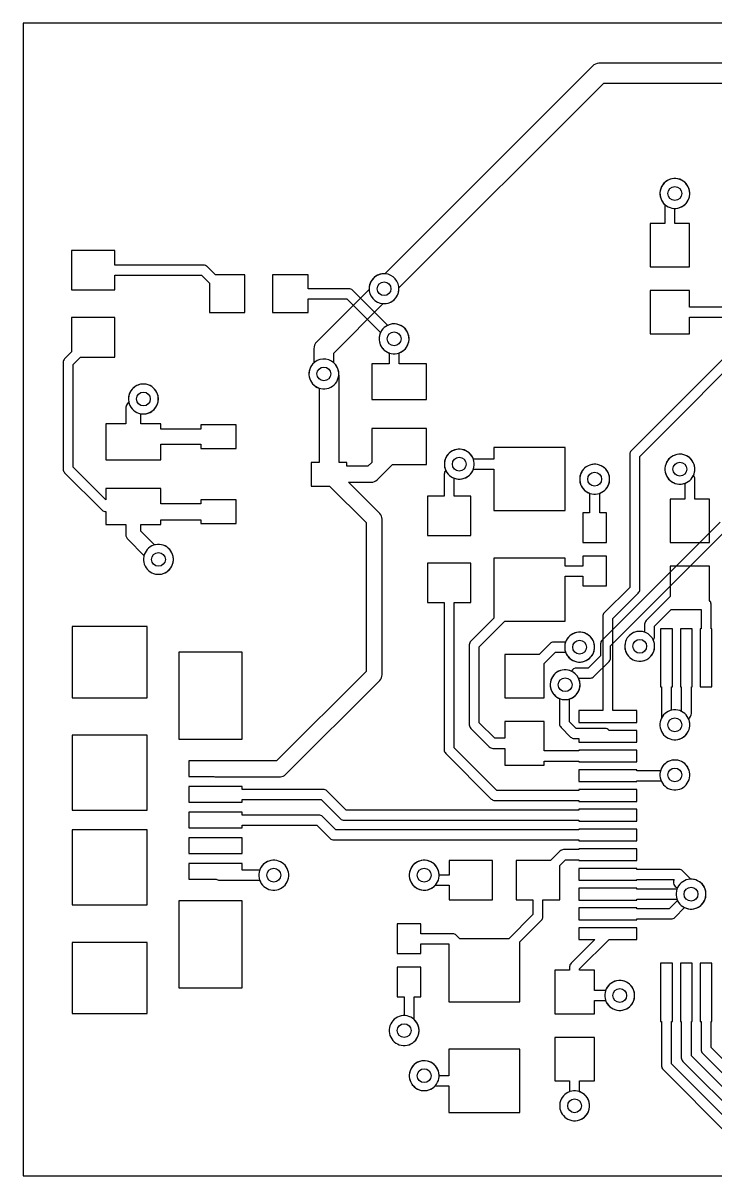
# Model space of a CAD drawing. Header units: millimetres. Extents: x 0 to 63.5, y 0 to 29.2.
# Drawn here: x 0 to 17.55, y 0 to 29.21 of the extents above; entities that cross this region are included whole.
import ezdxf

# ---------------------------------------------------------------- set-up
doc = ezdxf.new("R2010")
doc.units = ezdxf.units.MM

msp = doc.modelspace()

# ---------------------------------------------------------------- linework, layer by layer
at = {"layer": '16_copper'}
for points in [[(16.584, 24.52), (16.632, 24.533), (16.678, 24.552), (16.721, 24.577), (16.76, 24.607), (16.795, 24.642), (16.825, 24.681), (16.85, 24.724), (16.869, 24.77), (16.882, 24.818), (16.888, 24.867), (16.888, 24.917), (16.882, 24.966), (16.869, 25.014), (16.85, 25.06), (16.825, 25.103), (16.795, 25.142), (16.76, 25.177), (16.721, 25.207), (16.678, 25.232), (16.632, 25.251), (16.584, 25.264), (16.535, 25.27), (16.485, 25.27), (16.436, 25.264), (16.388, 25.251), (16.342, 25.232), (16.299, 25.207), (16.26, 25.177), (16.225, 25.142), (16.195, 25.103), (16.17, 25.06), (16.151, 25.014), (16.138, 24.966), (16.132, 24.917), (16.132, 24.867), (16.138, 24.818), (16.151, 24.77), (16.17, 24.724), (16.195, 24.681), (16.225, 24.642), (16.26, 24.607), (16.299, 24.577), (16.342, 24.552), (16.388, 24.533), (16.436, 24.52), (16.485, 24.514), (16.535, 24.514)], [(9.472, 20.837), (9.52, 20.85), (9.566, 20.869), (9.609, 20.894), (9.648, 20.924), (9.683, 20.959), (9.713, 20.998), (9.738, 21.041), (9.757, 21.087), (9.77, 21.135), (9.776, 21.184), (9.776, 21.234), (9.77, 21.283), (9.757, 21.331), (9.738, 21.377), (9.713, 21.42), (9.683, 21.459), (9.648, 21.494), (9.609, 21.524), (9.566, 21.549), (9.52, 21.568), (9.472, 21.581), (9.423, 21.587), (9.373, 21.587), (9.324, 21.581), (9.276, 21.568), (9.23, 21.549), (9.187, 21.524), (9.148, 21.494), (9.113, 21.459), (9.083, 21.42), (9.058, 21.377), (9.039, 21.331), (9.026, 21.283), (9.02, 21.234), (9.02, 21.184), (9.026, 21.135), (9.039, 21.087), (9.058, 21.041), (9.083, 20.998), (9.113, 20.959), (9.148, 20.924), (9.187, 20.894), (9.23, 20.869), (9.276, 20.85), (9.324, 20.837), (9.373, 20.831), (9.423, 20.831)], [(3.122, 19.313), (3.17, 19.326), (3.216, 19.345), (3.259, 19.37), (3.298, 19.4), (3.333, 19.435), (3.363, 19.474), (3.388, 19.517), (3.407, 19.563), (3.42, 19.611), (3.426, 19.66), (3.426, 19.71), (3.42, 19.759), (3.407, 19.807), (3.388, 19.853), (3.363, 19.896), (3.333, 19.935), (3.298, 19.97), (3.259, 20), (3.216, 20.025), (3.17, 20.044), (3.122, 20.057), (3.073, 20.063), (3.023, 20.063), (2.974, 20.057), (2.926, 20.044), (2.88, 20.025), (2.837, 20), (2.798, 19.97), (2.763, 19.935), (2.733, 19.896), (2.708, 19.853), (2.689, 19.807), (2.676, 19.759), (2.67, 19.71), (2.67, 19.66), (2.676, 19.611), (2.689, 19.563), (2.708, 19.517), (2.733, 19.474), (2.763, 19.435), (2.798, 19.4), (2.837, 19.37), (2.88, 19.345), (2.926, 19.326), (2.974, 19.313), (3.023, 19.307), (3.073, 19.307)], [(11.123, 17.662), (11.171, 17.675), (11.217, 17.694), (11.26, 17.719), (11.299, 17.749), (11.334, 17.784), (11.364, 17.823), (11.389, 17.866), (11.408, 17.912), (11.421, 17.96), (11.427, 18.009), (11.427, 18.059), (11.421, 18.108), (11.408, 18.156), (11.389, 18.202), (11.364, 18.245), (11.334, 18.284), (11.299, 18.319), (11.26, 18.349), (11.217, 18.374), (11.171, 18.393), (11.123, 18.406), (11.074, 18.412), (11.024, 18.412), (10.975, 18.406), (10.927, 18.393), (10.881, 18.374), (10.838, 18.349), (10.799, 18.319), (10.764, 18.284), (10.734, 18.245), (10.709, 18.202), (10.69, 18.156), (10.677, 18.108), (10.671, 18.059), (10.671, 18.009), (10.677, 17.96), (10.69, 17.912), (10.709, 17.866), (10.734, 17.823), (10.764, 17.784), (10.799, 17.749), (10.838, 17.719), (10.881, 17.694), (10.927, 17.675), (10.975, 17.662), (11.024, 17.656), (11.074, 17.656)], [(16.711, 17.535), (16.759, 17.548), (16.805, 17.567), (16.848, 17.592), (16.887, 17.622), (16.922, 17.657), (16.952, 17.696), (16.977, 17.739), (16.996, 17.785), (17.009, 17.833), (17.015, 17.882), (17.015, 17.932), (17.009, 17.981), (16.996, 18.029), (16.977, 18.075), (16.952, 18.118), (16.922, 18.157), (16.887, 18.192), (16.848, 18.222), (16.805, 18.247), (16.759, 18.266), (16.711, 18.279), (16.662, 18.285), (16.612, 18.285), (16.563, 18.279), (16.515, 18.266), (16.469, 18.247), (16.426, 18.222), (16.387, 18.192), (16.352, 18.157), (16.322, 18.118), (16.297, 18.075), (16.278, 18.029), (16.265, 17.981), (16.259, 17.932), (16.259, 17.882), (16.265, 17.833), (16.278, 17.785), (16.297, 17.739), (16.322, 17.696), (16.352, 17.657), (16.387, 17.622), (16.426, 17.592), (16.469, 17.567), (16.515, 17.548), (16.563, 17.535), (16.612, 17.529), (16.662, 17.529)], [(14.552, 17.281), (14.6, 17.294), (14.646, 17.313), (14.689, 17.338), (14.728, 17.368), (14.763, 17.403), (14.793, 17.442), (14.818, 17.485), (14.837, 17.531), (14.85, 17.579), (14.856, 17.628), (14.856, 17.678), (14.85, 17.727), (14.837, 17.775), (14.818, 17.821), (14.793, 17.864), (14.763, 17.903), (14.728, 17.938), (14.689, 17.968), (14.646, 17.993), (14.6, 18.012), (14.552, 18.025), (14.503, 18.031), (14.453, 18.031), (14.404, 18.025), (14.356, 18.012), (14.31, 17.993), (14.267, 17.968), (14.228, 17.938), (14.193, 17.903), (14.163, 17.864), (14.138, 17.821), (14.119, 17.775), (14.106, 17.727), (14.1, 17.678), (14.1, 17.628), (14.106, 17.579), (14.119, 17.531), (14.138, 17.485), (14.163, 17.442), (14.193, 17.403), (14.228, 17.368), (14.267, 17.338), (14.31, 17.313), (14.356, 17.294), (14.404, 17.281), (14.453, 17.275), (14.503, 17.275)], [(3.503, 15.249), (3.551, 15.262), (3.597, 15.281), (3.64, 15.306), (3.679, 15.336), (3.714, 15.371), (3.744, 15.41), (3.769, 15.453), (3.788, 15.499), (3.801, 15.547), (3.807, 15.596), (3.807, 15.646), (3.801, 15.695), (3.788, 15.743), (3.769, 15.789), (3.744, 15.832), (3.714, 15.871), (3.679, 15.906), (3.64, 15.936), (3.597, 15.961), (3.551, 15.98), (3.503, 15.993), (3.454, 15.999), (3.404, 15.999), (3.355, 15.993), (3.307, 15.98), (3.261, 15.961), (3.218, 15.936), (3.179, 15.906), (3.144, 15.871), (3.114, 15.832), (3.089, 15.789), (3.07, 15.743), (3.057, 15.695), (3.051, 15.646), (3.051, 15.596), (3.057, 15.547), (3.07, 15.499), (3.089, 15.453), (3.114, 15.41), (3.144, 15.371), (3.179, 15.336), (3.218, 15.306), (3.261, 15.281), (3.307, 15.262), (3.355, 15.249), (3.404, 15.243), (3.454, 15.243)], [(14.171, 13.027), (14.219, 13.04), (14.265, 13.058), (14.308, 13.083), (14.347, 13.113), (14.382, 13.149), (14.412, 13.188), (14.437, 13.231), (14.456, 13.277), (14.469, 13.324), (14.475, 13.374), (14.475, 13.423), (14.469, 13.472), (14.456, 13.52), (14.437, 13.566), (14.412, 13.609), (14.382, 13.648), (14.347, 13.683), (14.308, 13.714), (14.265, 13.738), (14.219, 13.757), (14.171, 13.77), (14.122, 13.777), (14.072, 13.777), (14.023, 13.77), (13.975, 13.757), (13.929, 13.738), (13.886, 13.714), (13.847, 13.683), (13.812, 13.648), (13.782, 13.609), (13.757, 13.566), (13.738, 13.52), (13.725, 13.472), (13.719, 13.423), (13.719, 13.374), (13.725, 13.324), (13.738, 13.277), (13.757, 13.231), (13.782, 13.188), (13.812, 13.149), (13.847, 13.113), (13.886, 13.083), (13.929, 13.058), (13.975, 13.04), (14.023, 13.027), (14.072, 13.02), (14.122, 13.02)], [(15.693, 13.048), (15.741, 13.061), (15.787, 13.079), (15.83, 13.104), (15.869, 13.134), (15.904, 13.17), (15.935, 13.209), (15.959, 13.252), (15.978, 13.298), (15.991, 13.345), (15.998, 13.395), (15.998, 13.444), (15.991, 13.493), (15.978, 13.541), (15.959, 13.587), (15.935, 13.63), (15.904, 13.669), (15.869, 13.704), (15.83, 13.735), (15.787, 13.759), (15.741, 13.778), (15.693, 13.791), (15.644, 13.798), (15.595, 13.798), (15.545, 13.791), (15.498, 13.778), (15.452, 13.759), (15.409, 13.735), (15.37, 13.704), (15.334, 13.669), (15.304, 13.63), (15.279, 13.587), (15.261, 13.541), (15.248, 13.493), (15.241, 13.444), (15.241, 13.395), (15.248, 13.345), (15.261, 13.298), (15.279, 13.252), (15.304, 13.209), (15.334, 13.17), (15.37, 13.134), (15.409, 13.104), (15.452, 13.079), (15.498, 13.061), (15.545, 13.048), (15.595, 13.041), (15.644, 13.041)], [(16.584, 11.058), (16.632, 11.071), (16.678, 11.09), (16.721, 11.115), (16.76, 11.145), (16.795, 11.18), (16.825, 11.219), (16.85, 11.262), (16.869, 11.308), (16.882, 11.356), (16.888, 11.405), (16.888, 11.455), (16.882, 11.504), (16.869, 11.552), (16.85, 11.598), (16.825, 11.641), (16.795, 11.68), (16.76, 11.715), (16.721, 11.745), (16.678, 11.77), (16.632, 11.789), (16.584, 11.802), (16.535, 11.808), (16.485, 11.808), (16.436, 11.802), (16.388, 11.789), (16.342, 11.77), (16.299, 11.745), (16.26, 11.715), (16.225, 11.68), (16.195, 11.641), (16.17, 11.598), (16.151, 11.552), (16.138, 11.504), (16.132, 11.455), (16.132, 11.405), (16.138, 11.356), (16.151, 11.308), (16.17, 11.262), (16.195, 11.219), (16.225, 11.18), (16.26, 11.145), (16.299, 11.115), (16.342, 11.09), (16.388, 11.071), (16.436, 11.058), (16.485, 11.052), (16.535, 11.052)], [(16.584, 9.788), (16.632, 9.801), (16.678, 9.82), (16.721, 9.845), (16.76, 9.875), (16.795, 9.91), (16.825, 9.949), (16.85, 9.992), (16.869, 10.038), (16.882, 10.086), (16.888, 10.135), (16.888, 10.185), (16.882, 10.234), (16.869, 10.282), (16.85, 10.328), (16.825, 10.371), (16.795, 10.41), (16.76, 10.445), (16.721, 10.475), (16.678, 10.5), (16.632, 10.519), (16.584, 10.532), (16.535, 10.538), (16.485, 10.538), (16.436, 10.532), (16.388, 10.519), (16.342, 10.5), (16.299, 10.475), (16.26, 10.445), (16.225, 10.41), (16.195, 10.371), (16.17, 10.328), (16.151, 10.282), (16.138, 10.234), (16.132, 10.185), (16.132, 10.135), (16.138, 10.086), (16.151, 10.038), (16.17, 9.992), (16.195, 9.949), (16.225, 9.91), (16.26, 9.875), (16.299, 9.845), (16.342, 9.82), (16.388, 9.801), (16.436, 9.788), (16.485, 9.782), (16.535, 9.782)], [(6.424, 7.248), (6.472, 7.261), (6.518, 7.28), (6.561, 7.305), (6.6, 7.335), (6.635, 7.37), (6.665, 7.409), (6.69, 7.452), (6.709, 7.498), (6.722, 7.546), (6.728, 7.595), (6.728, 7.645), (6.722, 7.694), (6.709, 7.742), (6.69, 7.788), (6.665, 7.831), (6.635, 7.87), (6.6, 7.905), (6.561, 7.935), (6.518, 7.96), (6.472, 7.979), (6.424, 7.992), (6.375, 7.998), (6.325, 7.998), (6.276, 7.992), (6.228, 7.979), (6.182, 7.96), (6.139, 7.935), (6.1, 7.905), (6.065, 7.87), (6.035, 7.831), (6.01, 7.788), (5.991, 7.742), (5.978, 7.694), (5.972, 7.645), (5.972, 7.595), (5.978, 7.546), (5.991, 7.498), (6.01, 7.452), (6.035, 7.409), (6.065, 7.37), (6.1, 7.335), (6.139, 7.305), (6.182, 7.28), (6.228, 7.261), (6.276, 7.248), (6.325, 7.242), (6.375, 7.242)], [(10.234, 7.248), (10.282, 7.261), (10.328, 7.28), (10.371, 7.305), (10.41, 7.335), (10.445, 7.37), (10.475, 7.409), (10.5, 7.452), (10.519, 7.498), (10.532, 7.546), (10.538, 7.595), (10.538, 7.645), (10.532, 7.694), (10.519, 7.742), (10.5, 7.788), (10.475, 7.831), (10.445, 7.87), (10.41, 7.905), (10.371, 7.935), (10.328, 7.96), (10.282, 7.979), (10.234, 7.992), (10.185, 7.998), (10.135, 7.998), (10.086, 7.992), (10.038, 7.979), (9.992, 7.96), (9.949, 7.935), (9.91, 7.905), (9.875, 7.87), (9.845, 7.831), (9.82, 7.788), (9.801, 7.742), (9.788, 7.694), (9.782, 7.645), (9.782, 7.595), (9.788, 7.546), (9.801, 7.498), (9.82, 7.452), (9.845, 7.409), (9.875, 7.37), (9.91, 7.335), (9.949, 7.305), (9.992, 7.28), (10.038, 7.261), (10.086, 7.248), (10.135, 7.242), (10.185, 7.242)], [(16.993, 6.768), (17.041, 6.781), (17.087, 6.8), (17.13, 6.825), (17.169, 6.855), (17.204, 6.89), (17.234, 6.929), (17.259, 6.972), (17.278, 7.018), (17.291, 7.066), (17.297, 7.115), (17.297, 7.165), (17.291, 7.214), (17.278, 7.262), (17.259, 7.308), (17.234, 7.351), (17.204, 7.39), (17.169, 7.425), (17.13, 7.455), (17.087, 7.48), (17.041, 7.499), (16.993, 7.512), (16.944, 7.518), (16.894, 7.518), (16.845, 7.512), (16.797, 7.499), (16.751, 7.48), (16.708, 7.455), (16.669, 7.425), (16.634, 7.39), (16.604, 7.351), (16.579, 7.308), (16.56, 7.262), (16.547, 7.214), (16.541, 7.165), (16.541, 7.115), (16.547, 7.066), (16.56, 7.018), (16.579, 6.972), (16.604, 6.929), (16.634, 6.89), (16.669, 6.855), (16.708, 6.825), (16.751, 6.8), (16.797, 6.781), (16.845, 6.768), (16.894, 6.762), (16.944, 6.762)], [(15.187, 4.2), (15.235, 4.213), (15.281, 4.232), (15.324, 4.257), (15.363, 4.287), (15.398, 4.322), (15.428, 4.361), (15.453, 4.404), (15.472, 4.45), (15.485, 4.498), (15.491, 4.547), (15.491, 4.597), (15.485, 4.646), (15.472, 4.694), (15.453, 4.74), (15.428, 4.783), (15.398, 4.822), (15.363, 4.857), (15.324, 4.887), (15.281, 4.912), (15.235, 4.931), (15.187, 4.944), (15.138, 4.95), (15.088, 4.95), (15.039, 4.944), (14.991, 4.931), (14.945, 4.912), (14.902, 4.887), (14.863, 4.857), (14.828, 4.822), (14.798, 4.783), (14.773, 4.74), (14.754, 4.694), (14.741, 4.646), (14.735, 4.597), (14.735, 4.547), (14.741, 4.498), (14.754, 4.45), (14.773, 4.404), (14.798, 4.361), (14.828, 4.322), (14.863, 4.287), (14.902, 4.257), (14.945, 4.232), (14.991, 4.213), (15.039, 4.2), (15.088, 4.194), (15.138, 4.194)], [(9.726, 3.311), (9.774, 3.324), (9.82, 3.343), (9.863, 3.368), (9.902, 3.398), (9.937, 3.433), (9.967, 3.472), (9.992, 3.515), (10.011, 3.561), (10.024, 3.609), (10.03, 3.658), (10.03, 3.708), (10.024, 3.757), (10.011, 3.805), (9.992, 3.851), (9.967, 3.894), (9.937, 3.933), (9.902, 3.968), (9.863, 3.998), (9.82, 4.023), (9.774, 4.042), (9.726, 4.055), (9.677, 4.061), (9.627, 4.061), (9.578, 4.055), (9.53, 4.042), (9.484, 4.023), (9.441, 3.998), (9.402, 3.968), (9.367, 3.933), (9.337, 3.894), (9.312, 3.851), (9.293, 3.805), (9.28, 3.757), (9.274, 3.708), (9.274, 3.658), (9.28, 3.609), (9.293, 3.561), (9.312, 3.515), (9.337, 3.472), (9.367, 3.433), (9.402, 3.398), (9.441, 3.368), (9.484, 3.343), (9.53, 3.324), (9.578, 3.311), (9.627, 3.305), (9.677, 3.305)], [(10.234, 2.168), (10.282, 2.181), (10.328, 2.2), (10.371, 2.225), (10.41, 2.255), (10.445, 2.29), (10.475, 2.329), (10.5, 2.372), (10.519, 2.418), (10.532, 2.466), (10.538, 2.515), (10.538, 2.565), (10.532, 2.614), (10.519, 2.662), (10.5, 2.708), (10.475, 2.751), (10.445, 2.79), (10.41, 2.825), (10.371, 2.855), (10.328, 2.88), (10.282, 2.899), (10.234, 2.912), (10.185, 2.918), (10.135, 2.918), (10.086, 2.912), (10.038, 2.899), (9.992, 2.88), (9.949, 2.855), (9.91, 2.825), (9.875, 2.79), (9.845, 2.751), (9.82, 2.708), (9.801, 2.662), (9.788, 2.614), (9.782, 2.565), (9.782, 2.515), (9.788, 2.466), (9.801, 2.418), (9.82, 2.372), (9.845, 2.329), (9.875, 2.29), (9.91, 2.255), (9.949, 2.225), (9.992, 2.2), (10.038, 2.181), (10.086, 2.168), (10.135, 2.162), (10.185, 2.162)], [(14.044, 1.406), (14.092, 1.419), (14.138, 1.438), (14.181, 1.463), (14.22, 1.493), (14.255, 1.528), (14.285, 1.567), (14.31, 1.61), (14.329, 1.656), (14.342, 1.704), (14.348, 1.753), (14.348, 1.803), (14.342, 1.852), (14.329, 1.9), (14.31, 1.946), (14.285, 1.989), (14.255, 2.028), (14.22, 2.063), (14.181, 2.093), (14.138, 2.118), (14.092, 2.137), (14.044, 2.15), (13.995, 2.156), (13.945, 2.156), (13.896, 2.15), (13.848, 2.137), (13.802, 2.118), (13.759, 2.093), (13.72, 2.063), (13.685, 2.028), (13.655, 1.989), (13.63, 1.946), (13.611, 1.9), (13.598, 1.852), (13.592, 1.803), (13.592, 1.753), (13.598, 1.704), (13.611, 1.656), (13.63, 1.61), (13.655, 1.567), (13.685, 1.528), (13.72, 1.493), (13.759, 1.463), (13.802, 1.438), (13.848, 1.419), (13.896, 1.406), (13.945, 1.4), (13.995, 1.4)]]:
    msp.add_lwpolyline(points, close=True, dxfattribs=at)
msp.add_lwpolyline([(7.694, 19.948, 0.616556), (7.874, 20.601), (7.874, 20.85), (9.125, 22.101, 0.992387), (9.169, 22.857), (9.119, 22.857, 0.409744), (8.766, 22.46), (7.44, 21.135, 0.198912), (7.366, 20.955), (7.366, 20.601), (7.335, 20.57), (7.305, 20.531), (7.28, 20.488), (7.261, 20.442), (7.248, 20.394), (7.242, 20.345), (7.242, 20.295), (7.248, 20.246), (7.261, 20.198), (7.28, 20.152), (7.305, 20.109), (7.335, 20.07), (7.37, 20.035), (7.409, 20.005), (7.452, 19.98), (7.498, 19.961), (7.546, 19.948), (7.595, 19.942), (7.645, 19.942)], format="xyb", close=True, dxfattribs=at)
msp.add_lwpolyline([(17.653, 16.563), (14.665, 13.574, 0.198912), (14.628, 13.485), (14.628, 13.179), (14.317, 12.868), (14.025, 12.868, 0.316958), (13.893, 12.788), (13.852, 12.805), (13.805, 12.818), (13.755, 12.824), (13.706, 12.824), (13.657, 12.818), (13.609, 12.805), (13.563, 12.786), (13.52, 12.761), (13.481, 12.731), (13.446, 12.696), (13.415, 12.657), (13.391, 12.614), (13.372, 12.568), (13.359, 12.52), (13.352, 12.471), (13.352, 12.421), (13.359, 12.372), (13.372, 12.324), (13.391, 12.278), (13.415, 12.235), (13.446, 12.196), (13.481, 12.161), (13.52, 12.131), (13.563, 12.106), (13.609, 12.087), (13.657, 12.074), (13.706, 12.068), (13.755, 12.068), (13.805, 12.074, 0.453094), (14.089, 12.568), (14.073, 12.608), (14.078, 12.614), (14.369, 12.614, 0.198912), (14.459, 12.651), (14.844, 13.036, 0.198912), (14.882, 13.126), (14.882, 13.432), (17.87, 16.42, 0.198912)], format="xyb", dxfattribs=at)
at = {"layer": '1_copper'}
for points in [[(53.34, 28.194), (14.605, 28.194), (14.586, 28.192, 0.179039), (14.425, 28.12), (9.163, 22.857, 0.992387), (9.119, 22.101), (9.169, 22.101, 0.409744), (9.522, 22.498), (14.71, 27.686), (37.856, 27.686, 0.128113)], [(18.52, 21.49), (15.404, 18.374, 0.198912), (15.367, 18.284), (15.367, 14.912), (14.722, 14.267, 0.198912), (14.685, 14.177), (14.685, 11.79), (14.075, 11.79), (14.075, 11.49), (15.55, 11.49), (15.55, 11.79), (14.939, 11.79), (14.939, 14.124), (15.584, 14.769, 0.198912), (15.621, 14.859), (15.621, 18.231), (18.8, 21.41)], [(18.295, 1.676), (16.927, 3.045), (16.927, 3.915), (16.95, 3.915), (16.95, 5.389), (16.65, 5.389), (16.65, 3.915), (16.673, 3.915), (16.673, 2.992, 0.198912), (16.71, 2.902), (18.153, 1.46, 0.198912)], [(18.512, 2.167), (17.427, 3.252), (17.427, 3.915), (17.45, 3.915), (17.45, 5.389), (17.15, 5.389), (17.15, 3.915), (17.173, 3.915), (17.173, 3.199, 0.198912), (17.21, 3.11), (18.37, 1.95, 0.198912)]]:
    msp.add_lwpolyline(points, format="xyb", dxfattribs=at)
for points in [[(16.883, 24.133), (16.51, 24.133), (16.51, 24.514, 0.9678), (16.535, 25.27), (16.485, 25.27, 0.662668), (16.256, 24.611), (16.256, 24.133), (15.883, 24.133), (15.883, 23.033), (16.883, 23.033)], [(5.619, 22.827), (4.874, 22.827), (4.663, 23.038, 0.198912), (4.573, 23.075), (2.328, 23.075), (2.328, 23.448), (1.228, 23.448), (1.228, 22.448), (2.328, 22.448), (2.328, 22.821), (4.52, 22.821), (4.719, 22.622), (4.719, 21.877), (5.619, 21.877)], [(10.22, 20.579), (9.525, 20.579), (9.525, 20.852, 0.992651), (9.276, 21.568), (9.236, 21.551), (8.345, 22.442, 0.198912), (8.255, 22.479), (7.219, 22.479), (7.219, 22.827), (6.319, 22.827), (6.319, 21.877), (7.219, 21.877), (7.219, 22.225), (8.202, 22.225), (9.056, 21.371, 0.444234), (9.271, 20.852), (9.271, 20.579), (8.83, 20.579), (8.83, 19.669), (10.22, 19.669)], [(3.503, 15.249, 1), (3.355, 15.993), (3.333, 15.987), (2.985, 16.335), (2.985, 16.505), (3.489, 16.505), (3.489, 16.627), (4.5, 16.627), (4.5, 16.53), (5.4, 16.53), (5.4, 17.13), (4.5, 17.13), (4.5, 17.033), (3.489, 17.033), (3.489, 17.415), (2.099, 17.415), (2.099, 17.131), (1.27, 17.96), (1.27, 20.56), (1.458, 20.748), (2.328, 20.748), (2.328, 21.748), (1.228, 21.748), (1.228, 20.878), (1.053, 20.703, 0.198912), (1.016, 20.613), (1.016, 17.907, 0.198912), (1.053, 17.817), (2, 16.87, 0.217366), (2.099, 16.833), (2.099, 16.505), (2.603, 16.505), (2.603, 16.256, 0.198912), (2.659, 16.121), (3.063, 15.717), (3.057, 15.695), (3.051, 15.646), (3.051, 15.596), (3.057, 15.547), (3.07, 15.499), (3.089, 15.453), (3.114, 15.41), (3.144, 15.371), (3.179, 15.336), (3.218, 15.306), (3.261, 15.281), (3.307, 15.262), (3.355, 15.249), (3.404, 15.243), (3.454, 15.243)], [(6.517, 10.115, 0.185976), (6.651, 10.173), (9.034, 12.556, 0.198912), (9.093, 12.7), (9.093, 16.64, 0.198912), (9.034, 16.784), (8.241, 17.577), (8.821, 17.577, 0.198912), (8.965, 17.636), (9.357, 18.029), (10.22, 18.029), (10.22, 18.939), (8.83, 18.939), (8.83, 18.076), (8.737, 17.983), (8.2, 17.983), (8.2, 18.08), (8.004, 18.08), (8.004, 20.19, 0.100572), (7.998, 20.295), (7.998, 20.345, 1), (7.242, 20.295), (7.248, 20.246, 0.266292), (7.496, 19.962), (7.496, 18.08), (7.3, 18.08), (7.3, 17.48), (7.763, 17.48), (8.687, 16.556), (8.687, 12.784), (6.423, 10.52), (4.871, 10.52, 0.044272), (4.835, 10.517), (4.196, 10.517), (4.196, 10.117), (4.836, 10.117, 0.042989), (4.871, 10.114), (6.507, 10.114)], [(3.489, 18.54), (4.5, 18.54), (4.5, 18.43), (5.4, 18.43), (5.4, 19.03), (4.5, 19.03), (4.5, 18.921), (3.489, 18.921), (3.489, 19.055), (2.985, 19.055), (2.985, 19.312, 0.986211), (3.122, 20.057), (3.073, 20.063, 0.453092), (2.67, 19.66), (2.676, 19.611, 0.253142), (2.603, 19.431), (2.603, 19.055), (2.099, 19.055), (2.099, 18.145), (3.489, 18.145)], [(11.345, 17.225), (10.922, 17.225), (10.922, 17.677, 0.414214), (11.406, 17.907), (11.927, 17.907), (11.927, 16.856), (13.727, 16.856), (13.727, 18.456), (11.927, 18.456), (11.927, 18.161), (11.406, 18.161, 0.992651), (10.69, 17.912), (10.707, 17.872, 0.203945), (10.668, 17.78), (10.668, 17.225), (10.245, 17.225), (10.245, 16.225), (11.345, 16.225)], [(17.391, 17.148), (17.018, 17.148), (17.018, 17.653, 0.203945), (16.979, 17.745), (16.996, 17.785, 1), (16.278, 18.029), (16.265, 17.981, 0.582277), (16.764, 17.55), (16.764, 17.148), (16.391, 17.148), (16.391, 16.048), (17.391, 16.048)], [(14.778, 16.8), (14.605, 16.8), (14.605, 17.296, 0.992651), (14.356, 18.012), (14.31, 17.993, 0.662859), (14.351, 17.296), (14.351, 16.8), (14.178, 16.8), (14.178, 16.05), (14.778, 16.05)], [(15.55, 9.79), (14.075, 9.79), (14.075, 9.767), (12.003, 9.767), (10.922, 10.848), (10.922, 14.525), (11.345, 14.525), (11.345, 15.525), (10.245, 15.525), (10.245, 14.525), (10.668, 14.525), (10.668, 10.795, 0.198912), (10.705, 10.705), (11.86, 9.55, 0.198912), (11.95, 9.513), (14.075, 9.513), (14.075, 9.49), (15.55, 9.49)], [(13.2, 10.513), (14.075, 10.513), (14.075, 10.49), (15.55, 10.49), (15.55, 10.79), (14.075, 10.79), (14.075, 10.767), (13.2, 10.767), (13.2, 11.511), (12.2, 11.511), (12.2, 11.088), (11.952, 11.088), (11.557, 11.483), (11.557, 13.406), (12.207, 14.056), (13.727, 14.056), (13.727, 15.198), (14.178, 15.198), (14.178, 14.95), (14.778, 14.95), (14.778, 15.7), (14.178, 15.7), (14.178, 15.452), (13.727, 15.452), (13.727, 15.656), (11.927, 15.656), (11.927, 14.136), (11.34, 13.549, 0.198912), (11.303, 13.459), (11.303, 11.43, 0.198912), (11.34, 11.34), (11.809, 10.871, 0.198912), (11.899, 10.834), (12.2, 10.834), (12.2, 10.411), (13.2, 10.411)], [(17.45, 13.866), (17.427, 13.866), (17.427, 14.489, 0.194933), (17.391, 14.577), (17.391, 15.448), (16.391, 15.448), (16.391, 14.681), (15.781, 14.071, 0.198912), (15.744, 13.981), (15.744, 13.777, 0.93978), (15.452, 13.079), (15.498, 13.061, 0.621838), (15.978, 13.541), (15.961, 13.582, 0.195681), (15.998, 13.671), (15.998, 13.929), (16.417, 14.348), (17.173, 14.348), (17.173, 13.866), (17.15, 13.866), (17.15, 12.391), (17.45, 12.391)], [(13.2, 12.981), (13.49, 13.271), (13.74, 13.271, 0.992651), (14.456, 13.52), (14.437, 13.566, 0.662859), (13.74, 13.525), (13.437, 13.525, 0.198912), (13.348, 13.488), (13.07, 13.211), (12.2, 13.211), (12.2, 12.111), (13.2, 12.111)], [(16.584, 11.058, 0.453094), (16.869, 11.552), (16.852, 11.592, 0.304745), (16.927, 11.72), (16.927, 12.391), (16.95, 12.391), (16.95, 13.866), (16.65, 13.866), (16.65, 12.391), (16.673, 12.391), (16.673, 11.773), (16.672, 11.772), (16.632, 11.789, 0.137946), (16.427, 11.799), (16.427, 12.391), (16.45, 12.391), (16.45, 13.866), (16.15, 13.866), (16.15, 12.391), (16.173, 12.391), (16.173, 11.64, 0.078971), (16.17, 11.598), (16.151, 11.552), (16.138, 11.504), (16.132, 11.455), (16.132, 11.405), (16.138, 11.356), (16.151, 11.308), (16.17, 11.262), (16.195, 11.219), (16.225, 11.18), (16.26, 11.145), (16.299, 11.115), (16.342, 11.09), (16.388, 11.071), (16.436, 11.058), (16.485, 11.052), (16.535, 11.052)], [(15.55, 11.29), (14.842, 11.29, 0.229067), (14.741, 11.338), (14.011, 11.338), (13.843, 11.506), (13.843, 12.085, 0.948753), (13.657, 12.818), (13.609, 12.805, 0.695429), (13.589, 12.095), (13.589, 11.453, 0.198912), (13.626, 11.364), (13.869, 11.121, 0.198912), (13.959, 11.084), (14.075, 11.084), (14.075, 10.99), (15.55, 10.99)], [(16.584, 9.788, 1), (16.436, 10.532), (16.388, 10.519, 0.24387), (16.147, 10.267), (15.55, 10.267), (15.55, 10.29), (14.075, 10.29), (14.075, 9.99), (15.55, 9.99), (15.55, 10.013), (16.162, 10.013), (16.17, 9.992), (16.195, 9.949), (16.225, 9.91), (16.26, 9.875), (16.299, 9.845), (16.342, 9.82), (16.388, 9.801), (16.436, 9.788), (16.485, 9.782), (16.535, 9.782)], [(15.55, 9.29), (14.075, 9.29), (14.075, 9.267), (8.185, 9.267), (7.695, 9.757, 0.198912), (7.605, 9.794), (5.546, 9.794), (5.546, 9.867), (4.196, 9.867), (4.196, 9.467), (5.546, 9.467), (5.546, 9.54), (7.552, 9.54), (8.042, 9.05, 0.198912), (8.132, 9.013), (14.075, 9.013), (14.075, 8.99), (15.55, 8.99)], [(15.55, 8.79), (14.075, 8.79), (14.075, 8.767), (7.923, 8.767), (7.583, 9.107, 0.198912), (7.493, 9.144), (5.546, 9.144), (5.546, 9.217), (4.196, 9.217), (4.196, 8.817), (5.546, 8.817), (5.546, 8.89), (7.44, 8.89), (7.78, 8.55, 0.198912), (7.87, 8.513), (14.075, 8.513), (14.075, 8.49), (15.55, 8.49)], [(12.584, 5.93), (13.132, 6.478, 0.198912), (13.169, 6.568), (13.169, 6.993), (13.592, 6.993), (13.592, 7.863), (13.742, 8.013), (14.075, 8.013), (14.075, 7.99), (15.55, 7.99), (15.55, 8.29), (14.075, 8.29), (14.075, 8.267), (13.689, 8.267, 0.198912), (13.599, 8.23), (13.362, 7.993), (12.492, 7.993), (12.492, 6.993), (12.915, 6.993), (12.915, 6.621), (12.304, 6.01), (11.064, 6.01), (10.973, 6.101, 0.198912), (10.883, 6.138), (10.079, 6.138), (10.079, 6.386), (9.479, 6.386), (9.479, 5.636), (10.079, 5.636), (10.079, 5.884), (10.784, 5.884), (10.784, 4.41), (12.584, 4.41)], [(6.424, 7.248, 1), (6.276, 7.992), (6.228, 7.979, 0.229283), (5.993, 7.747), (5.546, 7.747), (5.546, 7.917), (4.196, 7.917), (4.196, 7.517), (4.895, 7.517, 0.155865), (4.968, 7.493), (5.993, 7.493), (6.01, 7.452), (6.035, 7.409), (6.065, 7.37), (6.1, 7.335), (6.139, 7.305), (6.182, 7.28), (6.228, 7.261), (6.276, 7.248), (6.325, 7.242), (6.375, 7.242)], [(11.892, 7.993), (10.792, 7.993), (10.792, 7.62), (10.538, 7.62, 0.9678), (9.782, 7.645), (9.782, 7.595, 0.662668), (10.441, 7.366), (10.792, 7.366), (10.792, 6.993), (11.892, 6.993)], [(15.55, 6.513), (16.419, 6.513, 0.198912), (16.509, 6.55), (16.757, 6.798, 0.992652), (17.087, 7.48), (17.041, 7.499, 0.08239), (16.918, 7.518), (16.707, 7.73, 0.198912), (16.617, 7.767), (15.55, 7.767), (15.55, 7.79), (14.075, 7.79), (14.075, 7.49), (15.55, 7.49), (15.55, 7.513), (16.49, 7.513, 0.483352), (16.577, 7.302), (16.562, 7.267), (15.55, 7.267), (15.55, 7.29), (14.075, 7.29), (14.075, 6.99), (15.55, 6.99), (15.55, 7.013), (16.562, 7.013), (16.577, 6.978), (16.366, 6.767), (15.55, 6.767), (15.55, 6.79), (14.075, 6.79), (14.075, 6.49), (15.55, 6.49)], [(14.47, 4.445), (14.756, 4.445, 0.992651), (15.472, 4.694), (15.453, 4.74, 0.662859), (14.756, 4.699), (14.47, 4.699), (14.47, 5.21), (14.097, 5.21), (14.097, 5.245), (14.842, 5.99), (15.55, 5.99), (15.55, 6.29), (14.075, 6.29), (14.075, 5.99), (14.482, 5.99), (13.88, 5.388, 0.198912), (13.843, 5.298), (13.843, 5.21), (13.47, 5.21), (13.47, 4.11), (14.47, 4.11)], [(9.726, 3.311, 0.616556), (9.906, 3.964), (9.906, 4.536), (10.079, 4.536), (10.079, 5.286), (9.479, 5.286), (9.479, 4.536), (9.652, 4.536), (9.652, 4.061), (9.627, 4.061), (9.578, 4.055), (9.53, 4.042), (9.484, 4.023), (9.441, 3.998), (9.402, 3.968), (9.367, 3.933), (9.337, 3.894), (9.312, 3.851), (9.293, 3.805), (9.28, 3.757), (9.274, 3.708), (9.274, 3.658), (9.28, 3.609), (9.293, 3.561), (9.312, 3.515), (9.337, 3.472), (9.367, 3.433), (9.402, 3.398), (9.441, 3.368), (9.484, 3.343), (9.53, 3.324), (9.578, 3.311), (9.627, 3.305), (9.677, 3.305)], [(35.438, 1.017, 0.187839), (35.523, 1.053), (37.355, 2.886, 0.876166), (38.862, 3.011), (38.862, 4.609, 0.95208), (37.338, 4.609), (37.338, 3.228), (35.38, 1.27), (17.995, 1.27), (16.427, 2.838), (16.427, 3.915), (16.45, 3.915), (16.45, 5.389), (16.15, 5.389), (16.15, 3.915), (16.173, 3.915), (16.173, 2.785, 0.198912), (16.21, 2.695), (17.852, 1.053, 0.198912), (17.942, 1.016), (35.433, 1.016)], [(14.044, 1.406, 0.761485), (14.097, 2.135), (14.097, 2.41), (14.47, 2.41), (14.47, 3.51), (13.47, 3.51), (13.47, 2.41), (13.843, 2.41), (13.843, 2.135), (13.802, 2.118), (13.759, 2.093), (13.72, 2.063), (13.685, 2.028), (13.655, 1.989), (13.63, 1.946), (13.611, 1.9), (13.598, 1.852), (13.592, 1.803), (13.592, 1.753), (13.598, 1.704), (13.611, 1.656), (13.63, 1.61), (13.655, 1.567), (13.685, 1.528), (13.72, 1.493), (13.759, 1.463), (13.802, 1.438), (13.848, 1.419), (13.896, 1.406), (13.945, 1.4), (13.995, 1.4)], [(12.584, 3.21), (10.784, 3.21), (10.784, 2.537), (10.538, 2.537, 0.971648), (9.782, 2.565), (9.782, 2.515, 0.658648), (10.438, 2.283), (10.784, 2.283), (10.784, 1.61), (12.584, 1.61)]]:
    msp.add_lwpolyline(points, format="xyb", close=True, dxfattribs=at)
msp.add_lwpolyline([(18.52, 22.01), (16.883, 22.01), (16.883, 22.433), (15.883, 22.433), (15.883, 21.333), (16.883, 21.333), (16.883, 21.756), (18.52, 21.756)], dxfattribs=at)
for points in [[(3.146, 13.917), (1.246, 13.917), (1.246, 12.117), (3.146, 12.117)], [(5.546, 13.267), (3.946, 13.267), (3.946, 11.067), (5.546, 11.067)], [(3.146, 11.167), (1.246, 11.167), (1.246, 9.267), (3.146, 9.267)], [(3.146, 8.767), (1.246, 8.767), (1.246, 6.867), (3.146, 6.867)], [(5.546, 8.567), (4.196, 8.567), (4.196, 8.167), (5.546, 8.167)], [(5.546, 6.967), (3.946, 6.967), (3.946, 4.767), (5.546, 4.767)], [(3.146, 5.917), (1.246, 5.917), (1.246, 4.117), (3.146, 4.117)]]:
    msp.add_lwpolyline(points, close=True, dxfattribs=at)
at = {"layer": 'drills_via_1_16'}
for centre in [(16.51, 24.892), (9.144, 22.479), (9.398, 21.209), (7.62, 20.32), (3.048, 19.685), (11.049, 18.034), (14.478, 17.653), (16.637, 17.907), (3.429, 15.621), (14.097, 13.398), (15.619, 13.419), (13.731, 12.446), (16.51, 11.43), (16.51, 10.16), (6.35, 7.62), (10.16, 7.62), (16.919, 7.14), (15.113, 4.572), (9.652, 3.683), (10.16, 2.54), (13.97, 1.778)]:
    msp.add_circle(centre, 0.175, dxfattribs=at)
at = {"layer": 'outline'}
msp.add_lwpolyline([(0, 0), (63.5, 0), (63.5, 29.21), (0, 29.21), (0, 0)], close=True, dxfattribs=at)

doc.saveas('drawing.dxf')
